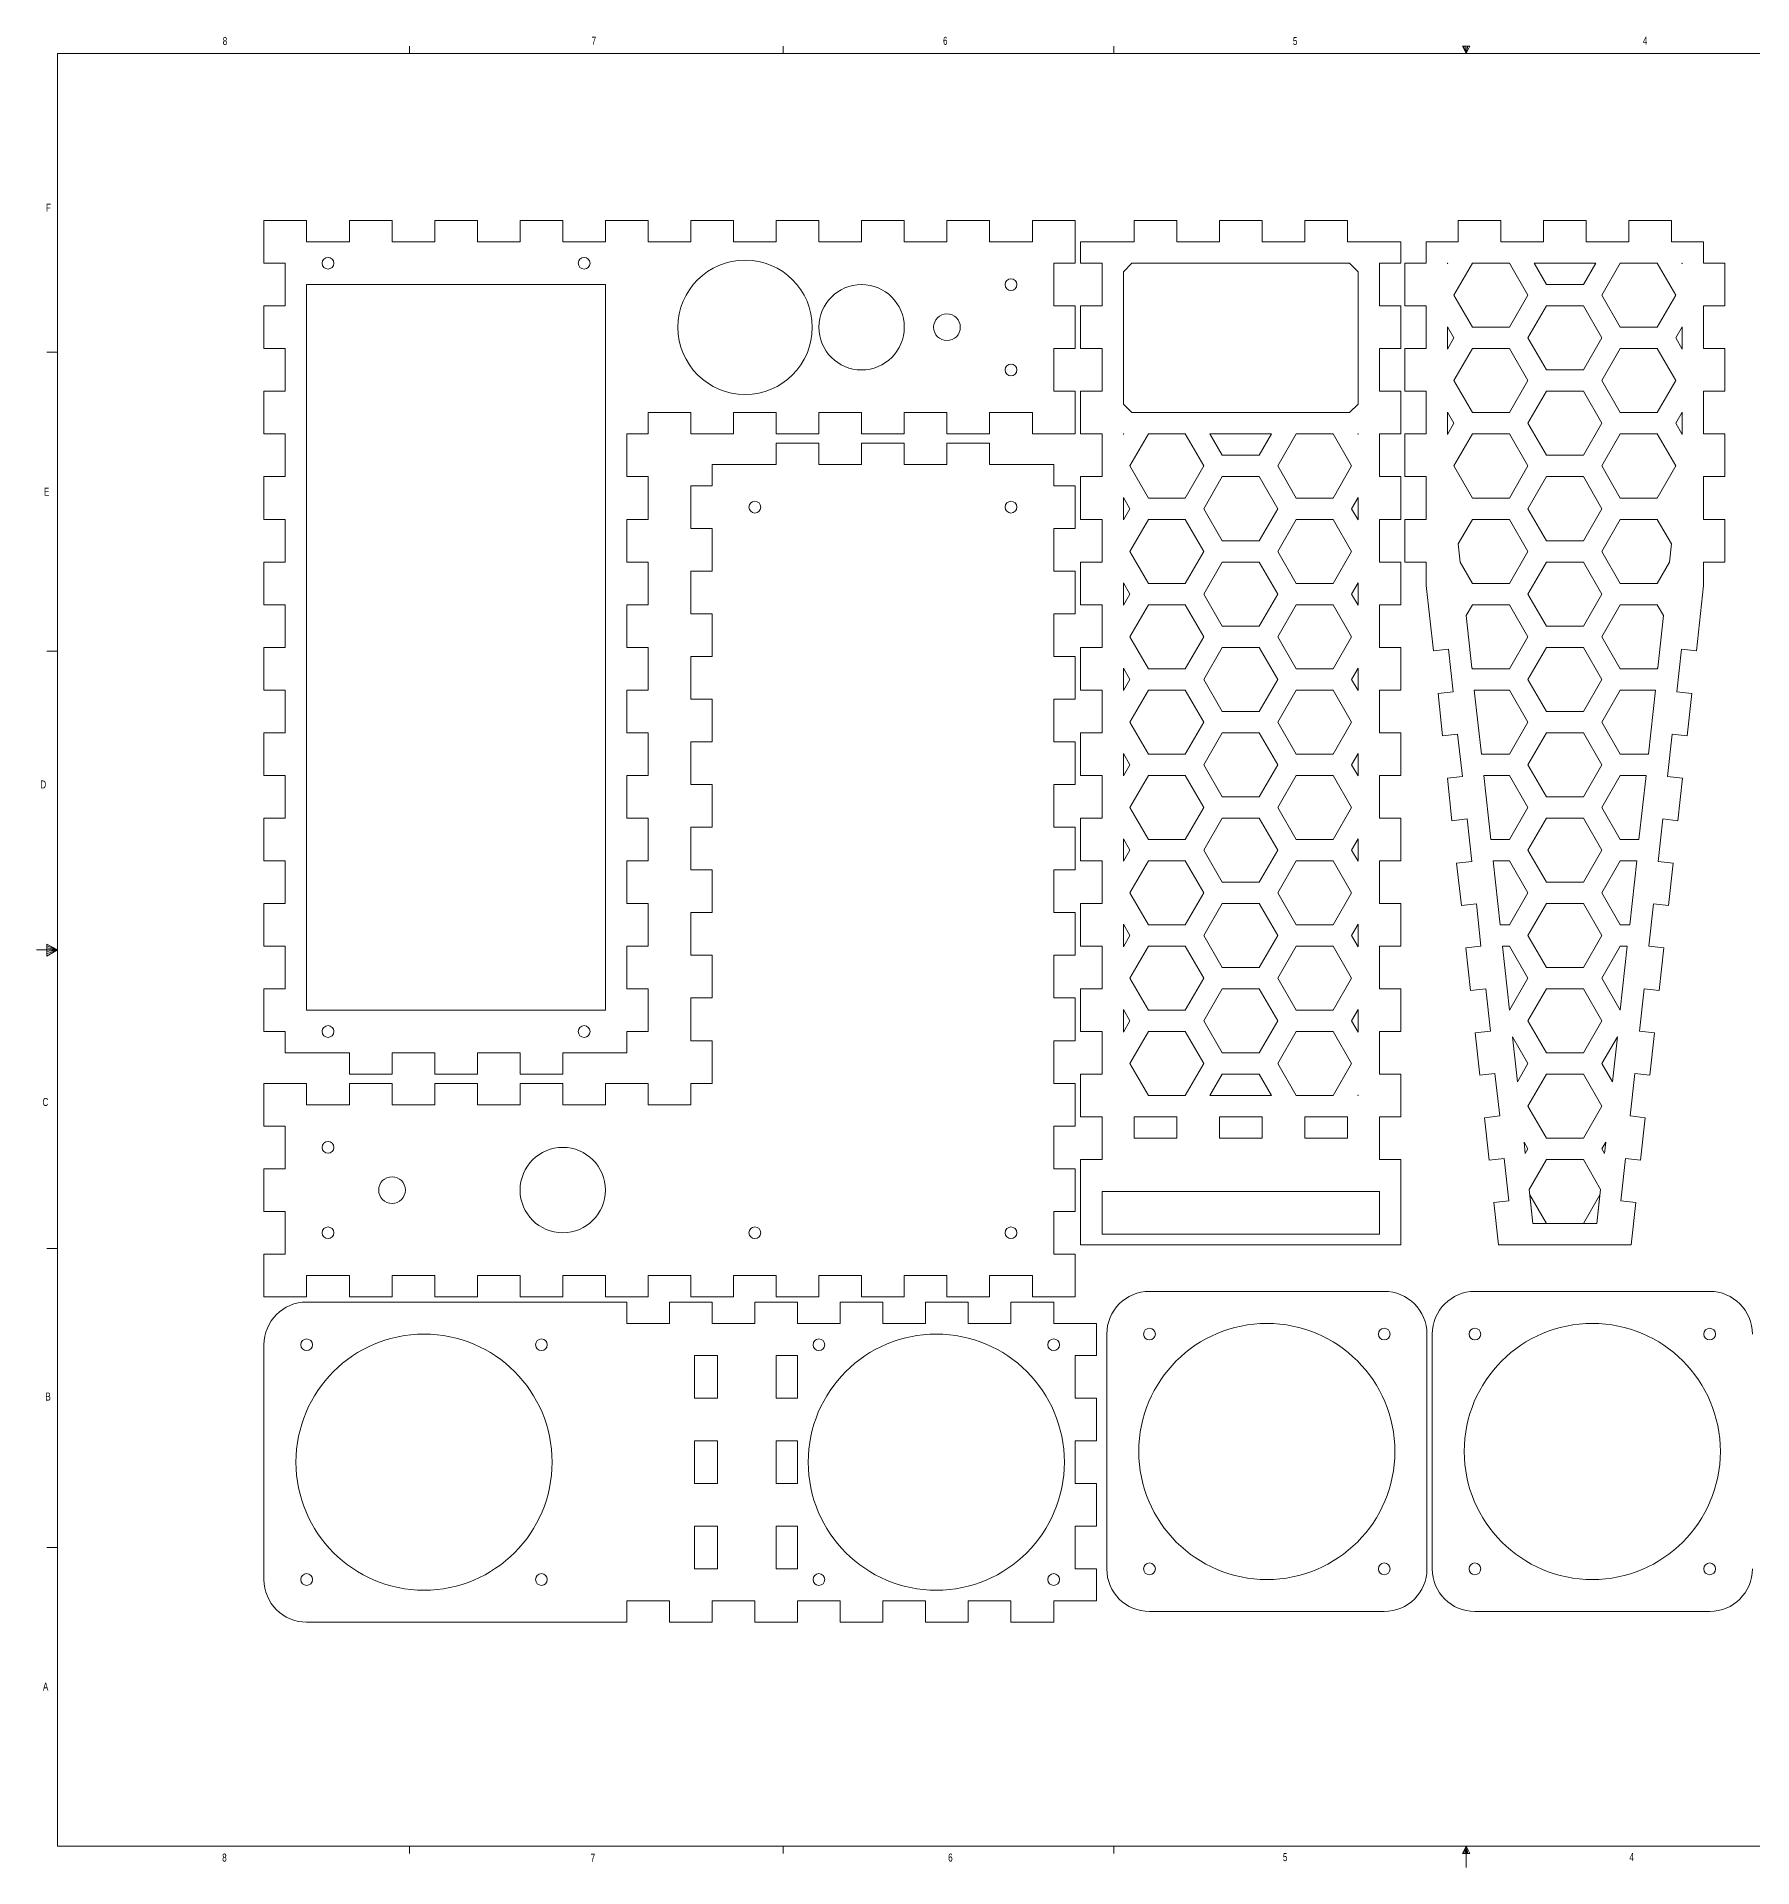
# Model space of a CAD drawing. Header units: inches. Extents: x 0.3 to 33.9, y 0.2 to 21.6.
# Drawn here: x 0.28 to 20.38, y 0.16 to 21.61 of the extents above; entities that cross this region are included whole.
import ezdxf

# ---------------------------------------------------------------- set-up
doc = ezdxf.new("R2010")
doc.units = ezdxf.units.IN
doc.header["$MEASUREMENT"] = 0
doc.styles.add('SLDTEXTSTYLE0', font='TXT', dxfattribs={"width": 0.75})

msp = doc.modelspace()

# ---------------------------------------------------------------- linework, layer by layer
at = {"color": 7, "linetype": 'Continuous', "lineweight": 0}
for p, q in [((4.648, 21.411), (4.648, 21.495)), ((9.023, 21.411), (9.023, 21.495)), ((12.898, 21.411), (12.898, 21.495)), ((16.981, 21.496), (17.067, 21.496)), ((17.023, 21.411), (16.981, 21.496)), ((17.023, 21.411), (16.989, 21.496)), ((17.023, 21.411), (17.009, 21.496)), ((17.023, 21.411), (17.036, 21.496)), ((17.023, 21.411), (17.046, 21.496)), ((17.023, 21.411), (17.067, 21.496)), ((0.523, 21.411), (33.523, 21.411)), ((0.523, 21.411), (0.523, 0.411)), ((0.523, 17.911), (0.398, 17.911)), ((0.523, 14.411), (0.398, 14.411)), ((0.399, 10.976), (0.399, 10.837)), ((0.523, 10.911), (0.399, 10.976)), ((0.399, 10.958), (0.523, 10.911)), ((0.523, 10.911), (0.28, 10.911)), ((0.399, 10.934), (0.523, 10.911)), ((0.399, 10.837), (0.523, 10.911)), ((0.399, 10.865), (0.523, 10.911)), ((0.399, 10.891), (0.523, 10.911)), ((0.523, 7.411), (0.398, 7.411)), ((0.523, 3.911), (0.398, 3.911)), ((33.523, 0.411), (0.523, 0.411)), ((4.648, 0.411), (4.648, 0.326)), ((9.023, 0.411), (9.023, 0.326)), ((12.898, 0.411), (12.898, 0.326)), ((17.023, 0.411), (16.981, 0.325)), ((16.981, 0.325), (17.067, 0.325)), ((17.023, 0.411), (16.989, 0.325)), ((17.023, 0.411), (17.009, 0.325)), ((17.023, 0.411), (17.023, 0.163)), ((17.023, 0.411), (17.067, 0.325)), ((17.023, 0.411), (17.046, 0.325)), ((17.023, 0.411), (17.036, 0.325))]:
    msp.add_line(p, q, dxfattribs=at)
at = {"color": 7, "linetype": 'Continuous', "lineweight": 15}
for p, q in [((2.943, 18.954), (2.943, 19.454)), ((2.943, 19.454), (3.443, 19.454)), ((3.443, 19.204), (3.443, 19.454)), ((3.943, 19.454), (3.943, 19.204)), ((3.943, 19.454), (4.443, 19.454)), ((4.443, 19.204), (4.443, 19.454)), ((4.943, 19.454), (4.943, 19.204)), ((4.943, 19.454), (5.443, 19.454)), ((5.443, 19.204), (5.443, 19.454)), ((5.943, 19.454), (5.943, 19.204)), ((5.943, 19.454), (6.443, 19.454)), ((6.443, 19.204), (6.443, 19.454)), ((6.943, 19.454), (6.943, 19.204)), ((6.943, 19.454), (7.443, 19.454)), ((7.443, 19.204), (7.443, 19.454)), ((7.943, 19.454), (7.943, 19.204)), ((7.943, 19.454), (8.443, 19.454)), ((8.443, 19.204), (8.443, 19.454)), ((8.943, 19.454), (8.943, 19.204)), ((8.943, 19.454), (9.443, 19.454)), ((9.443, 19.204), (9.443, 19.454)), ((9.943, 19.454), (9.943, 19.204)), ((9.943, 19.454), (10.443, 19.454)), ((10.443, 19.204), (10.443, 19.454)), ((10.943, 19.454), (10.943, 19.204)), ((10.943, 19.454), (11.443, 19.454)), ((11.443, 19.204), (11.443, 19.454)), ((11.943, 19.454), (11.943, 19.204)), ((11.943, 19.454), (12.443, 19.454)), ((12.443, 19.454), (12.443, 18.954)), ((13.134, 19.204), (13.134, 19.454)), ((13.634, 19.454), (13.134, 19.454)), ((13.634, 19.454), (13.634, 19.204)), ((14.134, 19.204), (14.134, 19.454)), ((14.634, 19.454), (14.134, 19.454)), ((14.634, 19.454), (14.634, 19.204)), ((15.134, 19.204), (15.134, 19.454)), ((15.634, 19.454), (15.134, 19.454)), ((15.634, 19.454), (15.634, 19.204)), ((16.931, 19.204), (16.931, 19.454)), ((17.431, 19.454), (16.931, 19.454)), ((17.431, 19.454), (17.431, 19.204)), ((17.931, 19.204), (17.931, 19.454)), ((18.431, 19.454), (17.931, 19.454)), ((18.431, 19.454), (18.431, 19.204)), ((18.931, 19.204), (18.931, 19.454)), ((19.431, 19.454), (18.931, 19.454)), ((19.431, 19.454), (19.431, 19.204)), ((3.943, 19.204), (3.443, 19.204)), ((4.943, 19.204), (4.443, 19.204)), ((5.943, 19.204), (5.443, 19.204)), ((6.943, 19.204), (6.443, 19.204)), ((7.943, 19.204), (7.443, 19.204)), ((8.943, 19.204), (8.443, 19.204)), ((9.943, 19.204), (9.443, 19.204)), ((10.943, 19.204), (10.443, 19.204)), ((11.943, 19.204), (11.443, 19.204)), ((12.509, 19.204), (12.509, 18.954)), ((12.509, 19.204), (13.134, 19.204)), ((13.634, 19.204), (14.134, 19.204)), ((14.634, 19.204), (15.134, 19.204)), ((15.634, 19.204), (16.259, 19.204)), ((16.259, 18.954), (16.259, 19.204)), ((16.556, 18.954), (16.556, 19.204)), ((16.556, 19.204), (16.931, 19.204)), ((17.431, 19.204), (17.931, 19.204)), ((18.431, 19.204), (18.931, 19.204)), ((19.431, 19.204), (19.806, 19.204)), ((19.806, 19.204), (19.806, 18.954)), ((3.193, 18.954), (2.943, 18.954)), ((3.193, 18.454), (3.193, 18.954)), ((12.193, 18.954), (12.443, 18.954)), ((12.193, 18.454), (12.193, 18.954)), ((12.759, 18.954), (12.509, 18.954)), ((12.759, 18.454), (12.759, 18.954)), ((13.009, 18.854), (13.109, 18.954)), ((15.659, 18.954), (13.109, 18.954)), ((15.659, 18.954), (15.759, 18.854)), ((16.259, 18.954), (16.009, 18.954)), ((16.009, 18.954), (16.009, 18.454)), ((16.306, 18.954), (16.306, 18.454)), ((16.306, 18.954), (16.556, 18.954)), ((16.806, 18.954), (16.806, 18.948)), ((16.806, 18.948), (16.81, 18.954)), ((16.81, 18.954), (16.806, 18.954)), ((17.098, 18.954), (16.882, 18.579)), ((17.531, 18.954), (17.098, 18.954)), ((17.748, 18.579), (17.531, 18.954)), ((17.82, 18.954), (17.964, 18.704)), ((18.542, 18.954), (17.82, 18.954)), ((18.397, 18.704), (18.542, 18.954)), ((18.83, 18.954), (18.614, 18.579)), ((19.263, 18.954), (18.83, 18.954)), ((19.48, 18.579), (19.263, 18.954)), ((19.556, 18.954), (19.552, 18.954)), ((19.552, 18.954), (19.556, 18.948)), ((19.556, 18.948), (19.556, 18.954)), ((19.806, 18.954), (20.056, 18.954)), ((20.056, 18.454), (20.056, 18.954)), ((3.443, 10.204), (3.443, 18.704)), ((3.443, 18.704), (6.943, 18.704)), ((6.943, 18.704), (6.943, 10.204)), ((13.009, 18.854), (13.009, 17.304)), ((15.759, 17.304), (15.759, 18.854)), ((17.964, 18.704), (18.397, 18.704)), ((2.943, 18.454), (3.193, 18.454)), ((2.943, 17.954), (2.943, 18.454)), ((12.443, 18.454), (12.193, 18.454)), ((12.443, 18.454), (12.443, 17.954)), ((12.509, 18.454), (12.509, 17.954)), ((12.509, 18.454), (12.759, 18.454)), ((16.009, 18.454), (16.259, 18.454)), ((16.259, 17.954), (16.259, 18.454)), ((16.556, 18.454), (16.306, 18.454)), ((16.556, 17.954), (16.556, 18.454)), ((16.882, 18.579), (17.098, 18.204)), ((17.531, 18.204), (17.748, 18.579)), ((17.964, 18.454), (17.748, 18.079)), ((18.397, 18.454), (17.964, 18.454)), ((18.614, 18.079), (18.397, 18.454)), ((18.614, 18.579), (18.83, 18.204)), ((19.263, 18.204), (19.48, 18.579)), ((20.056, 18.454), (19.806, 18.454)), ((19.806, 18.454), (19.806, 17.954)), ((16.882, 18.079), (16.806, 18.211)), ((16.806, 18.211), (16.806, 17.948)), ((16.806, 17.948), (16.882, 18.079)), ((17.098, 18.204), (17.531, 18.204)), ((17.748, 18.079), (17.964, 17.704)), ((18.397, 17.704), (18.614, 18.079)), ((18.83, 18.204), (19.263, 18.204)), ((19.556, 18.211), (19.48, 18.079)), ((19.48, 18.079), (19.556, 17.948)), ((19.556, 17.948), (19.556, 18.211)), ((2.943, 17.954), (3.193, 17.954)), ((3.193, 17.954), (3.193, 17.454)), ((12.193, 17.954), (12.443, 17.954)), ((12.193, 17.454), (12.193, 17.954)), ((12.759, 17.954), (12.509, 17.954)), ((12.759, 17.454), (12.759, 17.954)), ((16.259, 17.954), (16.009, 17.954)), ((16.009, 17.954), (16.009, 17.454)), ((16.306, 17.954), (16.306, 17.454)), ((16.306, 17.954), (16.556, 17.954)), ((17.098, 17.954), (16.882, 17.579)), ((17.531, 17.954), (17.098, 17.954)), ((17.748, 17.579), (17.531, 17.954)), ((18.83, 17.954), (18.614, 17.579)), ((19.263, 17.954), (18.83, 17.954)), ((19.48, 17.579), (19.263, 17.954)), ((19.806, 17.954), (20.056, 17.954)), ((20.056, 17.454), (20.056, 17.954)), ((17.964, 17.704), (18.397, 17.704)), ((3.193, 17.454), (2.943, 17.454)), ((2.943, 16.954), (2.943, 17.454)), ((12.443, 17.454), (12.193, 17.454)), ((12.443, 17.454), (12.443, 16.954)), ((12.509, 17.454), (12.509, 16.954)), ((12.509, 17.454), (12.759, 17.454)), ((16.009, 17.454), (16.259, 17.454)), ((16.259, 16.954), (16.259, 17.454)), ((16.556, 17.454), (16.306, 17.454)), ((16.556, 16.954), (16.556, 17.454)), ((16.882, 17.579), (17.098, 17.204)), ((17.531, 17.204), (17.748, 17.579)), ((17.964, 17.454), (17.748, 17.079)), ((18.397, 17.454), (17.964, 17.454)), ((18.614, 17.079), (18.397, 17.454)), ((18.614, 17.579), (18.83, 17.204)), ((19.263, 17.204), (19.48, 17.579)), ((20.056, 17.454), (19.806, 17.454)), ((19.806, 17.454), (19.806, 16.954)), ((7.443, 17.204), (7.943, 17.204)), ((7.443, 17.204), (7.443, 16.954)), ((7.943, 17.204), (7.943, 16.954)), ((8.443, 17.204), (8.943, 17.204)), ((8.443, 16.954), (8.443, 17.204)), ((8.943, 17.204), (8.943, 16.954)), ((9.443, 17.204), (9.943, 17.204)), ((9.443, 16.954), (9.443, 17.204)), ((9.943, 17.204), (9.943, 16.954)), ((10.443, 17.204), (10.943, 17.204)), ((10.443, 16.954), (10.443, 17.204)), ((10.943, 17.204), (10.943, 16.954)), ((11.443, 16.954), (11.443, 17.204)), ((11.443, 17.204), (11.943, 17.204)), ((11.943, 17.204), (11.943, 16.954)), ((13.109, 17.204), (13.009, 17.304)), ((15.659, 17.204), (13.109, 17.204)), ((15.759, 17.304), (15.659, 17.204)), ((16.882, 17.079), (16.806, 17.211)), ((16.806, 17.211), (16.806, 16.948)), ((17.098, 17.204), (17.531, 17.204)), ((18.83, 17.204), (19.263, 17.204)), ((19.556, 17.211), (19.48, 17.079)), ((19.556, 16.948), (19.556, 17.211)), ((2.943, 16.954), (3.193, 16.954)), ((3.193, 16.954), (3.193, 16.454)), ((7.193, 16.454), (7.193, 16.954)), ((7.193, 16.954), (7.443, 16.954)), ((8.443, 16.954), (7.943, 16.954)), ((9.443, 16.954), (8.943, 16.954)), ((10.443, 16.954), (9.943, 16.954)), ((11.443, 16.954), (10.943, 16.954)), ((12.443, 16.954), (11.943, 16.954)), ((12.759, 16.954), (12.509, 16.954)), ((12.759, 16.454), (12.759, 16.954)), ((13.009, 16.954), (13.009, 16.948)), ((13.013, 16.954), (13.009, 16.948)), ((13.013, 16.954), (13.009, 16.954)), ((13.085, 16.579), (13.302, 16.954)), ((13.302, 16.954), (13.735, 16.954)), ((13.735, 16.954), (13.951, 16.579)), ((14.168, 16.704), (14.023, 16.954)), ((14.745, 16.954), (14.023, 16.954)), ((14.745, 16.954), (14.601, 16.704)), ((14.817, 16.579), (15.034, 16.954)), ((15.034, 16.954), (15.467, 16.954)), ((15.467, 16.954), (15.683, 16.579)), ((15.759, 16.954), (15.755, 16.954)), ((15.759, 16.948), (15.755, 16.954)), ((15.759, 16.948), (15.759, 16.954)), ((16.259, 16.954), (16.009, 16.954)), ((16.009, 16.954), (16.009, 16.454)), ((16.306, 16.954), (16.306, 16.454)), ((16.306, 16.954), (16.556, 16.954)), ((16.806, 16.948), (16.882, 17.079)), ((17.098, 16.954), (16.882, 16.579)), ((17.531, 16.954), (17.098, 16.954)), ((17.748, 16.579), (17.531, 16.954)), ((17.748, 17.079), (17.964, 16.704)), ((18.397, 16.704), (18.614, 17.079)), ((18.83, 16.954), (18.614, 16.579)), ((19.263, 16.954), (18.83, 16.954)), ((19.48, 16.579), (19.263, 16.954)), ((19.48, 17.079), (19.556, 16.948)), ((19.806, 16.954), (20.056, 16.954)), ((20.056, 16.454), (20.056, 16.954)), ((8.943, 16.847), (9.443, 16.847)), ((8.943, 16.847), (8.943, 16.597)), ((9.443, 16.597), (9.443, 16.847)), ((9.943, 16.847), (10.443, 16.847)), ((9.943, 16.847), (9.943, 16.597)), ((10.443, 16.597), (10.443, 16.847)), ((10.943, 16.847), (11.443, 16.847)), ((10.943, 16.847), (10.943, 16.597)), ((11.443, 16.597), (11.443, 16.847)), ((8.193, 16.597), (8.193, 16.347)), ((8.943, 16.597), (8.193, 16.597)), ((9.943, 16.597), (9.443, 16.597)), ((10.943, 16.597), (10.443, 16.597)), ((12.193, 16.597), (11.443, 16.597)), ((12.193, 16.347), (12.193, 16.597)), ((13.302, 16.204), (13.085, 16.579)), ((13.951, 16.579), (13.735, 16.204)), ((14.601, 16.704), (14.168, 16.704)), ((15.034, 16.204), (14.817, 16.579)), ((15.683, 16.579), (15.467, 16.204)), ((16.882, 16.579), (17.098, 16.204)), ((17.531, 16.204), (17.748, 16.579)), ((17.964, 16.704), (18.397, 16.704)), ((18.614, 16.579), (18.83, 16.204)), ((19.263, 16.204), (19.48, 16.579)), ((3.193, 16.454), (2.943, 16.454)), ((2.943, 15.954), (2.943, 16.454)), ((7.443, 16.454), (7.193, 16.454)), ((7.443, 16.454), (7.443, 15.954)), ((7.943, 15.847), (7.943, 16.347)), ((8.193, 16.347), (7.943, 16.347)), ((12.443, 16.347), (12.193, 16.347)), ((12.443, 16.347), (12.443, 15.847)), ((12.509, 16.454), (12.509, 15.954)), ((12.509, 16.454), (12.759, 16.454)), ((13.951, 16.079), (14.168, 16.454)), ((14.168, 16.454), (14.601, 16.454)), ((14.601, 16.454), (14.817, 16.079)), ((16.009, 16.454), (16.259, 16.454)), ((16.259, 15.954), (16.259, 16.454)), ((16.556, 16.454), (16.306, 16.454)), ((16.556, 15.954), (16.556, 16.454)), ((17.964, 16.454), (17.748, 16.079)), ((18.397, 16.454), (17.964, 16.454)), ((18.614, 16.079), (18.397, 16.454)), ((19.806, 16.454), (19.806, 15.954)), ((20.056, 16.454), (19.806, 16.454)), ((13.009, 16.211), (13.085, 16.079)), ((13.009, 16.211), (13.009, 15.948)), ((13.735, 16.204), (13.302, 16.204)), ((15.467, 16.204), (15.034, 16.204)), ((15.683, 16.079), (15.759, 16.211)), ((15.759, 15.948), (15.759, 16.211)), ((17.098, 16.204), (17.531, 16.204)), ((18.83, 16.204), (19.263, 16.204)), ((2.943, 15.954), (3.193, 15.954)), ((3.193, 15.954), (3.193, 15.454)), ((7.193, 15.954), (7.443, 15.954)), ((7.193, 15.454), (7.193, 15.954)), ((12.759, 15.954), (12.509, 15.954)), ((12.759, 15.454), (12.759, 15.954)), ((13.085, 16.079), (13.009, 15.948)), ((13.085, 15.579), (13.302, 15.954)), ((13.302, 15.954), (13.735, 15.954)), ((13.735, 15.954), (13.951, 15.579)), ((14.168, 15.704), (13.951, 16.079)), ((14.817, 16.079), (14.601, 15.704)), ((14.817, 15.579), (15.034, 15.954)), ((15.034, 15.954), (15.467, 15.954)), ((15.467, 15.954), (15.683, 15.579)), ((15.759, 15.948), (15.683, 16.079)), ((16.259, 15.954), (16.009, 15.954)), ((16.009, 15.954), (16.009, 15.454)), ((16.306, 15.954), (16.306, 15.454)), ((16.306, 15.954), (16.556, 15.954)), ((17.098, 15.954), (16.932, 15.666)), ((17.531, 15.954), (17.098, 15.954)), ((17.748, 15.579), (17.531, 15.954)), ((17.748, 16.079), (17.964, 15.704)), ((18.397, 15.704), (18.614, 16.079)), ((18.83, 15.954), (18.614, 15.579)), ((19.263, 15.954), (18.83, 15.954)), ((19.43, 15.666), (19.263, 15.954)), ((19.806, 15.954), (20.056, 15.954)), ((20.056, 15.454), (20.056, 15.954)), ((7.943, 15.847), (8.193, 15.847)), ((8.193, 15.847), (8.193, 15.347)), ((12.193, 15.347), (12.193, 15.847)), ((12.193, 15.847), (12.443, 15.847)), ((14.601, 15.704), (14.168, 15.704)), ((16.932, 15.666), (16.956, 15.451)), ((17.964, 15.704), (18.397, 15.704)), ((19.406, 15.451), (19.43, 15.666)), ((3.193, 15.454), (2.943, 15.454)), ((2.943, 14.954), (2.943, 15.454)), ((7.443, 15.454), (7.193, 15.454)), ((7.443, 15.454), (7.443, 14.954)), ((12.509, 15.454), (12.509, 14.954)), ((12.509, 15.454), (12.759, 15.454)), ((13.302, 15.204), (13.085, 15.579)), ((13.951, 15.579), (13.735, 15.204)), ((13.951, 15.079), (14.168, 15.454)), ((14.168, 15.454), (14.601, 15.454)), ((14.601, 15.454), (14.817, 15.079)), ((15.034, 15.204), (14.817, 15.579)), ((15.683, 15.579), (15.467, 15.204)), ((16.009, 15.454), (16.259, 15.454)), ((16.259, 14.954), (16.259, 15.454)), ((16.556, 15.454), (16.306, 15.454)), ((16.556, 15.178), (16.556, 15.454)), ((16.956, 15.451), (17.098, 15.204)), ((17.531, 15.204), (17.748, 15.579)), ((17.964, 15.454), (17.748, 15.079)), ((18.397, 15.454), (17.964, 15.454)), ((18.614, 15.079), (18.397, 15.454)), ((18.614, 15.579), (18.83, 15.204)), ((19.263, 15.204), (19.406, 15.451)), ((20.056, 15.454), (19.806, 15.454)), ((19.806, 15.454), (19.806, 15.178)), ((8.193, 15.347), (7.943, 15.347)), ((7.943, 14.847), (7.943, 15.347)), ((12.443, 15.347), (12.193, 15.347)), ((12.443, 15.347), (12.443, 14.847)), ((13.009, 15.211), (13.085, 15.079)), ((13.009, 15.211), (13.009, 14.948)), ((13.085, 15.079), (13.009, 14.948)), ((13.735, 15.204), (13.302, 15.204)), ((14.168, 14.704), (13.951, 15.079)), ((14.817, 15.079), (14.601, 14.704)), ((15.467, 15.204), (15.034, 15.204)), ((15.683, 15.079), (15.759, 15.211)), ((15.759, 14.948), (15.683, 15.079)), ((15.759, 14.948), (15.759, 15.211)), ((16.64, 14.412), (16.556, 15.178)), ((17.098, 15.204), (17.531, 15.204)), ((17.748, 15.079), (17.964, 14.704)), ((18.397, 14.704), (18.614, 15.079)), ((18.83, 15.204), (19.263, 15.204)), ((19.806, 15.178), (19.722, 14.412)), ((2.943, 14.954), (3.193, 14.954)), ((3.193, 14.954), (3.193, 14.454)), ((7.193, 14.954), (7.443, 14.954)), ((7.193, 14.454), (7.193, 14.954)), ((7.943, 14.847), (8.193, 14.847)), ((8.193, 14.847), (8.193, 14.347)), ((12.193, 14.847), (12.443, 14.847)), ((12.193, 14.347), (12.193, 14.847)), ((12.759, 14.954), (12.509, 14.954)), ((12.759, 14.454), (12.759, 14.954)), ((13.085, 14.579), (13.302, 14.954)), ((13.302, 14.954), (13.735, 14.954)), ((13.735, 14.954), (13.951, 14.579)), ((14.817, 14.579), (15.034, 14.954)), ((15.034, 14.954), (15.467, 14.954)), ((15.467, 14.954), (15.683, 14.579)), ((16.259, 14.954), (16.009, 14.954)), ((16.009, 14.954), (16.009, 14.454)), ((17.098, 14.954), (17.024, 14.826)), ((17.024, 14.826), (17.091, 14.216)), ((17.531, 14.954), (17.098, 14.954)), ((17.748, 14.579), (17.531, 14.954)), ((18.83, 14.954), (18.614, 14.579)), ((19.263, 14.954), (18.83, 14.954)), ((19.337, 14.826), (19.263, 14.954)), ((19.27, 14.216), (19.337, 14.826)), ((14.601, 14.704), (14.168, 14.704)), ((17.964, 14.704), (18.397, 14.704)), ((3.193, 14.454), (2.943, 14.454)), ((2.943, 13.954), (2.943, 14.454)), ((7.443, 14.454), (7.193, 14.454)), ((7.443, 14.454), (7.443, 13.954)), ((12.509, 14.454), (12.509, 13.954)), ((12.509, 14.454), (12.759, 14.454)), ((13.302, 14.204), (13.085, 14.579)), ((13.951, 14.579), (13.735, 14.204)), ((13.951, 14.079), (14.168, 14.454)), ((14.168, 14.454), (14.601, 14.454)), ((14.601, 14.454), (14.817, 14.079)), ((15.034, 14.204), (14.817, 14.579)), ((15.683, 14.579), (15.467, 14.204)), ((16.009, 14.454), (16.259, 14.454)), ((16.259, 13.954), (16.259, 14.454)), ((16.816, 14.432), (16.64, 14.412)), ((16.871, 13.935), (16.816, 14.432)), ((17.531, 14.204), (17.748, 14.579)), ((17.964, 14.454), (17.748, 14.079)), ((18.397, 14.454), (17.964, 14.454)), ((18.614, 14.079), (18.397, 14.454)), ((18.614, 14.579), (18.83, 14.204)), ((19.546, 14.432), (19.491, 13.935)), ((19.722, 14.412), (19.546, 14.432)), ((7.943, 13.847), (7.943, 14.347)), ((8.193, 14.347), (7.943, 14.347)), ((12.443, 14.347), (12.193, 14.347)), ((12.443, 14.347), (12.443, 13.847)), ((13.009, 14.211), (13.085, 14.079)), ((13.009, 14.211), (13.009, 13.948)), ((13.735, 14.204), (13.302, 14.204)), ((15.467, 14.204), (15.034, 14.204)), ((15.683, 14.079), (15.759, 14.211)), ((15.759, 13.948), (15.759, 14.211)), ((17.091, 14.216), (17.098, 14.204)), ((17.098, 14.204), (17.531, 14.204)), ((18.83, 14.204), (19.263, 14.204)), ((19.263, 14.204), (19.27, 14.216)), ((2.943, 13.954), (3.193, 13.954)), ((3.193, 13.954), (3.193, 13.454)), ((7.193, 13.954), (7.443, 13.954)), ((7.193, 13.454), (7.193, 13.954)), ((12.759, 13.954), (12.509, 13.954)), ((12.759, 13.454), (12.759, 13.954)), ((13.085, 14.079), (13.009, 13.948)), ((13.085, 13.579), (13.302, 13.954)), ((13.302, 13.954), (13.735, 13.954)), ((13.735, 13.954), (13.951, 13.579)), ((14.168, 13.704), (13.951, 14.079)), ((14.817, 14.079), (14.601, 13.704)), ((14.817, 13.579), (15.034, 13.954)), ((15.034, 13.954), (15.467, 13.954)), ((15.467, 13.954), (15.683, 13.579)), ((15.759, 13.948), (15.683, 14.079)), ((16.259, 13.954), (16.009, 13.954)), ((16.009, 13.954), (16.009, 13.454)), ((17.531, 13.954), (17.12, 13.954)), ((17.12, 13.954), (17.203, 13.204)), ((17.748, 13.579), (17.531, 13.954)), ((17.748, 14.079), (17.964, 13.704)), ((18.397, 13.704), (18.614, 14.079)), ((18.83, 13.954), (18.614, 13.579)), ((19.242, 13.954), (18.83, 13.954)), ((19.159, 13.204), (19.242, 13.954)), ((7.943, 13.847), (8.193, 13.847)), ((8.193, 13.847), (8.193, 13.347)), ((12.193, 13.847), (12.443, 13.847)), ((12.193, 13.347), (12.193, 13.847)), ((16.695, 13.915), (16.871, 13.935)), ((16.749, 13.418), (16.695, 13.915)), ((19.491, 13.935), (19.667, 13.915)), ((19.667, 13.915), (19.613, 13.418)), ((13.302, 13.204), (13.085, 13.579)), ((13.951, 13.579), (13.735, 13.204)), ((14.601, 13.704), (14.168, 13.704)), ((15.034, 13.204), (14.817, 13.579)), ((15.683, 13.579), (15.467, 13.204)), ((17.531, 13.204), (17.748, 13.579)), ((17.964, 13.704), (18.397, 13.704)), ((18.614, 13.579), (18.83, 13.204)), ((3.193, 13.454), (2.943, 13.454)), ((2.943, 12.954), (2.943, 13.454)), ((7.443, 13.454), (7.193, 13.454)), ((7.443, 13.454), (7.443, 12.954)), ((8.193, 13.347), (7.943, 13.347)), ((7.943, 12.847), (7.943, 13.347)), ((12.443, 13.347), (12.193, 13.347)), ((12.443, 13.347), (12.443, 12.847)), ((12.509, 13.454), (12.509, 12.954)), ((12.509, 13.454), (12.759, 13.454)), ((13.951, 13.079), (14.168, 13.454)), ((14.168, 13.454), (14.601, 13.454)), ((14.601, 13.454), (14.817, 13.079)), ((16.009, 13.454), (16.259, 13.454)), ((16.259, 12.954), (16.259, 13.454)), ((16.925, 13.438), (16.749, 13.418)), ((16.98, 12.941), (16.925, 13.438)), ((17.964, 13.454), (17.748, 13.079)), ((18.397, 13.454), (17.964, 13.454)), ((18.614, 13.079), (18.397, 13.454)), ((19.436, 13.438), (19.382, 12.941)), ((19.613, 13.418), (19.436, 13.438)), ((13.009, 13.211), (13.085, 13.079)), ((13.009, 13.211), (13.009, 12.948)), ((13.735, 13.204), (13.302, 13.204)), ((15.467, 13.204), (15.034, 13.204)), ((15.683, 13.079), (15.759, 13.211)), ((15.759, 12.948), (15.759, 13.211)), ((17.203, 13.204), (17.531, 13.204)), ((18.83, 13.204), (19.159, 13.204)), ((2.943, 12.954), (3.193, 12.954)), ((3.193, 12.954), (3.193, 12.454)), ((7.193, 12.954), (7.443, 12.954)), ((7.193, 12.454), (7.193, 12.954)), ((12.759, 12.954), (12.509, 12.954)), ((12.759, 12.454), (12.759, 12.954)), ((13.085, 13.079), (13.009, 12.948)), ((13.085, 12.579), (13.302, 12.954)), ((13.302, 12.954), (13.735, 12.954)), ((13.735, 12.954), (13.951, 12.579)), ((14.168, 12.704), (13.951, 13.079)), ((14.817, 13.079), (14.601, 12.704)), ((14.817, 12.579), (15.034, 12.954)), ((15.034, 12.954), (15.467, 12.954)), ((15.467, 12.954), (15.683, 12.579)), ((15.759, 12.948), (15.683, 13.079)), ((16.259, 12.954), (16.009, 12.954)), ((16.009, 12.954), (16.009, 12.454)), ((16.804, 12.921), (16.98, 12.941)), ((16.858, 12.424), (16.804, 12.921)), ((17.531, 12.954), (17.23, 12.954)), ((17.23, 12.954), (17.312, 12.204)), ((17.748, 12.579), (17.531, 12.954)), ((17.748, 13.079), (17.964, 12.704)), ((18.397, 12.704), (18.614, 13.079)), ((18.83, 12.954), (18.614, 12.579)), ((19.132, 12.954), (18.83, 12.954)), ((19.049, 12.204), (19.132, 12.954)), ((19.382, 12.941), (19.558, 12.921)), ((19.558, 12.921), (19.503, 12.424)), ((7.943, 12.847), (8.193, 12.847)), ((8.193, 12.847), (8.193, 12.347)), ((12.193, 12.847), (12.443, 12.847)), ((12.193, 12.347), (12.193, 12.847)), ((14.601, 12.704), (14.168, 12.704)), ((17.964, 12.704), (18.397, 12.704)), ((3.193, 12.454), (2.943, 12.454)), ((2.943, 11.954), (2.943, 12.454)), ((7.443, 12.454), (7.193, 12.454)), ((7.443, 12.454), (7.443, 11.954)), ((12.509, 12.454), (12.509, 11.954)), ((12.509, 12.454), (12.759, 12.454)), ((13.302, 12.204), (13.085, 12.579)), ((13.951, 12.579), (13.735, 12.204)), ((13.951, 12.079), (14.168, 12.454)), ((14.168, 12.454), (14.601, 12.454)), ((14.601, 12.454), (14.817, 12.079)), ((15.034, 12.204), (14.817, 12.579)), ((15.683, 12.579), (15.467, 12.204)), ((16.009, 12.454), (16.259, 12.454)), ((16.259, 11.954), (16.259, 12.454)), ((17.035, 12.444), (16.858, 12.424)), ((17.089, 11.947), (17.035, 12.444)), ((17.531, 12.204), (17.748, 12.579)), ((17.964, 12.454), (17.748, 12.079)), ((18.397, 12.454), (17.964, 12.454)), ((18.614, 12.079), (18.397, 12.454)), ((18.614, 12.579), (18.83, 12.204)), ((19.327, 12.444), (19.273, 11.947)), ((19.503, 12.424), (19.327, 12.444)), ((8.193, 12.347), (7.943, 12.347)), ((7.943, 11.847), (7.943, 12.347)), ((12.443, 12.347), (12.193, 12.347)), ((12.443, 12.347), (12.443, 11.847)), ((13.009, 12.211), (13.085, 12.079)), ((13.009, 12.211), (13.009, 11.948)), ((13.085, 12.079), (13.009, 11.948)), ((13.735, 12.204), (13.302, 12.204)), ((14.168, 11.704), (13.951, 12.079)), ((14.817, 12.079), (14.601, 11.704)), ((15.467, 12.204), (15.034, 12.204)), ((15.683, 12.079), (15.759, 12.211)), ((15.759, 11.948), (15.683, 12.079)), ((15.759, 11.948), (15.759, 12.211)), ((17.312, 12.204), (17.531, 12.204)), ((17.748, 12.079), (17.964, 11.704)), ((18.397, 11.704), (18.614, 12.079)), ((18.83, 12.204), (19.049, 12.204)), ((2.943, 11.954), (3.193, 11.954)), ((3.193, 11.954), (3.193, 11.454)), ((7.193, 11.954), (7.443, 11.954)), ((7.193, 11.454), (7.193, 11.954)), ((7.943, 11.847), (8.193, 11.847)), ((8.193, 11.847), (8.193, 11.347)), ((12.193, 11.847), (12.443, 11.847)), ((12.193, 11.347), (12.193, 11.847)), ((12.759, 11.954), (12.509, 11.954)), ((12.759, 11.454), (12.759, 11.954)), ((13.085, 11.579), (13.302, 11.954)), ((13.302, 11.954), (13.735, 11.954)), ((13.735, 11.954), (13.951, 11.579)), ((14.817, 11.579), (15.034, 11.954)), ((15.034, 11.954), (15.467, 11.954)), ((15.467, 11.954), (15.683, 11.579)), ((16.259, 11.954), (16.009, 11.954)), ((16.009, 11.954), (16.009, 11.454)), ((16.913, 11.927), (17.089, 11.947)), ((16.968, 11.43), (16.913, 11.927)), ((17.531, 11.954), (17.34, 11.954)), ((17.34, 11.954), (17.422, 11.204)), ((17.748, 11.579), (17.531, 11.954)), ((18.83, 11.954), (18.614, 11.579)), ((19.022, 11.954), (18.83, 11.954)), ((18.94, 11.204), (19.022, 11.954)), ((19.273, 11.947), (19.449, 11.927)), ((19.449, 11.927), (19.394, 11.43)), ((14.601, 11.704), (14.168, 11.704)), ((17.964, 11.704), (18.397, 11.704)), ((3.193, 11.454), (2.943, 11.454)), ((2.943, 10.954), (2.943, 11.454)), ((7.443, 11.454), (7.193, 11.454)), ((7.443, 11.454), (7.443, 10.954)), ((12.509, 11.454), (12.509, 10.954)), ((12.509, 11.454), (12.759, 11.454)), ((13.302, 11.204), (13.085, 11.579)), ((13.951, 11.579), (13.735, 11.204)), ((13.951, 11.079), (14.168, 11.454)), ((14.168, 11.454), (14.601, 11.454)), ((14.601, 11.454), (14.817, 11.079)), ((15.034, 11.204), (14.817, 11.579)), ((15.683, 11.579), (15.467, 11.204)), ((16.009, 11.454), (16.259, 11.454)), ((16.259, 10.954), (16.259, 11.454)), ((17.144, 11.45), (16.968, 11.43)), ((17.198, 10.953), (17.144, 11.45)), ((17.531, 11.204), (17.748, 11.579)), ((17.964, 11.454), (17.748, 11.079)), ((18.397, 11.454), (17.964, 11.454)), ((18.614, 11.079), (18.397, 11.454)), ((18.614, 11.579), (18.83, 11.204)), ((19.218, 11.45), (19.163, 10.953)), ((19.394, 11.43), (19.218, 11.45)), ((7.943, 10.847), (7.943, 11.347)), ((8.193, 11.347), (7.943, 11.347)), ((12.443, 11.347), (12.193, 11.347)), ((12.443, 11.347), (12.443, 10.847)), ((13.009, 11.211), (13.085, 11.079)), ((13.009, 11.211), (13.009, 10.948)), ((13.735, 11.204), (13.302, 11.204)), ((15.467, 11.204), (15.034, 11.204)), ((15.683, 11.079), (15.759, 11.211)), ((15.759, 10.948), (15.759, 11.211)), ((17.422, 11.204), (17.531, 11.204)), ((18.83, 11.204), (18.94, 11.204)), ((2.943, 10.954), (3.193, 10.954)), ((3.193, 10.954), (3.193, 10.454)), ((7.193, 10.954), (7.443, 10.954)), ((7.193, 10.454), (7.193, 10.954)), ((12.759, 10.954), (12.509, 10.954)), ((12.759, 10.454), (12.759, 10.954)), ((13.085, 11.079), (13.009, 10.948)), ((13.085, 10.579), (13.302, 10.954)), ((13.302, 10.954), (13.735, 10.954)), ((13.735, 10.954), (13.951, 10.579)), ((14.168, 10.704), (13.951, 11.079)), ((14.817, 11.079), (14.601, 10.704)), ((14.817, 10.579), (15.034, 10.954)), ((15.034, 10.954), (15.467, 10.954)), ((15.467, 10.954), (15.683, 10.579)), ((15.759, 10.948), (15.683, 11.079)), ((16.259, 10.954), (16.009, 10.954)), ((16.009, 10.954), (16.009, 10.454)), ((17.022, 10.933), (17.198, 10.953)), ((17.531, 10.954), (17.45, 10.954)), ((17.45, 10.954), (17.532, 10.205)), ((17.748, 10.579), (17.531, 10.954)), ((17.748, 11.079), (17.964, 10.704)), ((18.397, 10.704), (18.614, 11.079)), ((18.83, 10.954), (18.614, 10.579)), ((18.912, 10.954), (18.83, 10.954)), ((18.83, 10.205), (18.912, 10.954)), ((19.163, 10.953), (19.34, 10.933)), ((7.943, 10.847), (8.193, 10.847)), ((8.193, 10.847), (8.193, 10.347)), ((12.193, 10.347), (12.193, 10.847)), ((12.193, 10.847), (12.443, 10.847)), ((17.077, 10.436), (17.022, 10.933)), ((19.34, 10.933), (19.285, 10.436)), ((13.302, 10.204), (13.085, 10.579)), ((13.951, 10.579), (13.735, 10.204)), ((14.601, 10.704), (14.168, 10.704)), ((15.034, 10.204), (14.817, 10.579)), ((15.683, 10.579), (15.467, 10.204)), ((17.532, 10.205), (17.748, 10.579)), ((17.964, 10.704), (18.397, 10.704)), ((18.614, 10.579), (18.83, 10.205)), ((2.943, 9.954), (2.943, 10.454)), ((3.193, 10.454), (2.943, 10.454)), ((7.443, 10.454), (7.193, 10.454)), ((7.443, 10.454), (7.443, 9.954)), ((7.943, 9.847), (7.943, 10.347)), ((8.193, 10.347), (7.943, 10.347)), ((12.443, 10.347), (12.193, 10.347)), ((12.443, 10.347), (12.443, 9.847)), ((12.509, 10.454), (12.509, 9.954)), ((12.509, 10.454), (12.759, 10.454)), ((13.951, 10.079), (14.168, 10.454)), ((14.168, 10.454), (14.601, 10.454)), ((14.601, 10.454), (14.817, 10.079)), ((16.009, 10.454), (16.259, 10.454)), ((16.259, 9.954), (16.259, 10.454)), ((17.253, 10.456), (17.077, 10.436)), ((17.308, 9.959), (17.253, 10.456)), ((17.964, 10.454), (17.748, 10.079)), ((18.397, 10.454), (17.964, 10.454)), ((18.614, 10.079), (18.397, 10.454)), ((19.109, 10.456), (19.054, 9.959)), ((19.285, 10.436), (19.109, 10.456)), ((6.943, 10.204), (3.443, 10.204)), ((13.009, 10.211), (13.085, 10.079)), ((13.009, 10.211), (13.009, 9.948)), ((13.735, 10.204), (13.302, 10.204)), ((15.467, 10.204), (15.034, 10.204)), ((15.683, 10.079), (15.759, 10.211)), ((15.759, 9.948), (15.759, 10.211)), ((2.943, 9.954), (3.193, 9.954)), ((3.193, 9.954), (3.193, 9.704)), ((7.193, 9.704), (7.193, 9.954)), ((7.193, 9.954), (7.443, 9.954)), ((12.759, 9.954), (12.509, 9.954)), ((12.759, 9.454), (12.759, 9.954)), ((13.085, 10.079), (13.009, 9.948)), ((13.085, 9.579), (13.302, 9.954)), ((13.302, 9.954), (13.735, 9.954)), ((13.735, 9.954), (13.951, 9.579)), ((14.168, 9.704), (13.951, 10.079)), ((14.817, 10.079), (14.601, 9.704)), ((14.817, 9.579), (15.034, 9.954)), ((15.034, 9.954), (15.467, 9.954)), ((15.467, 9.954), (15.683, 9.579)), ((15.759, 9.948), (15.683, 10.079)), ((16.259, 9.954), (16.009, 9.954)), ((16.009, 9.954), (16.009, 9.454)), ((17.131, 9.939), (17.308, 9.959)), ((17.186, 9.442), (17.131, 9.939)), ((17.748, 9.579), (17.566, 9.894)), ((17.566, 9.894), (17.624, 9.365)), ((17.748, 10.079), (17.964, 9.704)), ((18.397, 9.704), (18.614, 10.079)), ((18.796, 9.894), (18.614, 9.579)), ((18.738, 9.365), (18.796, 9.894)), ((19.054, 9.959), (19.23, 9.939)), ((19.23, 9.939), (19.176, 9.442)), ((3.193, 9.704), (3.943, 9.704)), ((3.943, 9.704), (3.943, 9.454)), ((4.443, 9.454), (4.443, 9.704)), ((4.443, 9.704), (4.943, 9.704)), ((4.943, 9.704), (4.943, 9.454)), ((5.443, 9.704), (5.943, 9.704)), ((5.443, 9.454), (5.443, 9.704)), ((5.943, 9.704), (5.943, 9.454)), ((6.443, 9.704), (7.193, 9.704)), ((6.443, 9.454), (6.443, 9.704)), ((7.943, 9.847), (8.193, 9.847)), ((8.193, 9.847), (8.193, 9.347)), ((12.193, 9.847), (12.443, 9.847)), ((12.193, 9.347), (12.193, 9.847)), ((14.601, 9.704), (14.168, 9.704)), ((17.964, 9.704), (18.397, 9.704)), ((4.443, 9.454), (3.943, 9.454)), ((5.443, 9.454), (4.943, 9.454)), ((6.443, 9.454), (5.943, 9.454)), ((12.509, 9.454), (12.509, 8.954)), ((12.509, 9.454), (12.759, 9.454)), ((13.302, 9.204), (13.085, 9.579)), ((13.951, 9.579), (13.735, 9.204)), ((14.023, 9.204), (14.168, 9.454)), ((14.168, 9.454), (14.601, 9.454)), ((14.601, 9.454), (14.745, 9.204)), ((15.034, 9.204), (14.817, 9.579)), ((15.683, 9.579), (15.467, 9.204)), ((16.009, 9.454), (16.259, 9.454)), ((16.259, 8.954), (16.259, 9.454)), ((17.362, 9.462), (17.186, 9.442)), ((17.417, 8.965), (17.362, 9.462)), ((17.624, 9.365), (17.748, 9.579)), ((17.964, 9.454), (17.748, 9.079)), ((18.397, 9.454), (17.964, 9.454)), ((18.614, 9.079), (18.397, 9.454)), ((18.614, 9.579), (18.738, 9.365)), ((19, 9.462), (18.945, 8.965)), ((19.176, 9.442), (19, 9.462)), ((2.943, 8.847), (2.943, 9.347)), ((2.943, 9.347), (3.443, 9.347)), ((3.443, 9.097), (3.443, 9.347)), ((3.943, 9.347), (3.943, 9.097)), ((3.943, 9.347), (4.443, 9.347)), ((4.443, 9.097), (4.443, 9.347)), ((4.943, 9.347), (4.943, 9.097)), ((4.943, 9.347), (5.443, 9.347)), ((5.443, 9.097), (5.443, 9.347)), ((5.943, 9.347), (5.943, 9.097)), ((5.943, 9.347), (6.443, 9.347)), ((6.443, 9.097), (6.443, 9.347)), ((6.943, 9.347), (6.943, 9.097)), ((6.943, 9.347), (7.443, 9.347)), ((7.443, 9.097), (7.443, 9.347)), ((7.943, 9.097), (7.943, 9.347)), ((8.193, 9.347), (7.943, 9.347)), ((12.443, 9.347), (12.193, 9.347)), ((12.443, 9.347), (12.443, 8.847)), ((3.943, 9.097), (3.443, 9.097)), ((4.943, 9.097), (4.443, 9.097)), ((5.943, 9.097), (5.443, 9.097)), ((6.943, 9.097), (6.443, 9.097)), ((7.943, 9.097), (7.443, 9.097)), ((13.302, 9.204), (13.735, 9.204)), ((14.023, 9.204), (14.745, 9.204)), ((15.034, 9.204), (15.467, 9.204)), ((15.755, 9.204), (15.759, 9.211)), ((15.755, 9.204), (15.759, 9.204)), ((15.759, 9.204), (15.759, 9.211)), ((17.748, 9.079), (17.964, 8.704)), ((18.397, 8.704), (18.614, 9.079)), ((2.943, 8.847), (3.193, 8.847)), ((3.193, 8.847), (3.193, 8.347)), ((12.193, 8.847), (12.443, 8.847)), ((12.193, 8.347), (12.193, 8.847)), ((12.759, 8.954), (12.509, 8.954)), ((12.759, 8.454), (12.759, 8.954)), ((13.634, 8.954), (13.134, 8.954)), ((13.134, 8.954), (13.134, 8.704)), ((13.634, 8.704), (13.634, 8.954)), ((14.634, 8.954), (14.134, 8.954)), ((14.134, 8.954), (14.134, 8.704)), ((14.634, 8.704), (14.634, 8.954)), ((15.634, 8.954), (15.134, 8.954)), ((15.134, 8.954), (15.134, 8.704)), ((15.634, 8.704), (15.634, 8.954)), ((16.259, 8.954), (16.009, 8.954)), ((16.009, 8.954), (16.009, 8.454)), ((17.24, 8.945), (17.417, 8.965)), ((17.295, 8.448), (17.24, 8.945)), ((18.945, 8.965), (19.121, 8.945)), ((19.121, 8.945), (19.067, 8.448)), ((13.134, 8.704), (13.634, 8.704)), ((14.134, 8.704), (14.634, 8.704)), ((15.134, 8.704), (15.634, 8.704)), ((17.748, 8.579), (17.702, 8.659)), ((17.702, 8.659), (17.717, 8.525)), ((17.717, 8.525), (17.748, 8.579)), ((17.964, 8.704), (18.397, 8.704)), ((18.66, 8.659), (18.614, 8.579)), ((18.614, 8.579), (18.645, 8.525)), ((18.645, 8.525), (18.66, 8.659)), ((12.509, 8.454), (12.509, 7.454)), ((12.509, 8.454), (12.759, 8.454)), ((16.009, 8.454), (16.259, 8.454)), ((16.259, 7.454), (16.259, 8.454)), ((17.471, 8.468), (17.295, 8.448)), ((17.526, 7.971), (17.471, 8.468)), ((17.964, 8.454), (17.763, 8.105)), ((18.397, 8.454), (17.964, 8.454)), ((18.599, 8.105), (18.397, 8.454)), ((18.89, 8.468), (18.836, 7.971)), ((19.067, 8.448), (18.89, 8.468)), ((3.193, 8.347), (2.943, 8.347)), ((2.943, 7.847), (2.943, 8.347)), ((12.443, 8.347), (12.193, 8.347)), ((12.443, 8.347), (12.443, 7.847)), ((16.009, 8.079), (12.759, 8.079)), ((12.759, 8.079), (12.759, 7.579)), ((16.009, 7.579), (16.009, 8.079)), ((17.35, 7.951), (17.526, 7.971)), ((17.404, 7.454), (17.35, 7.951)), ((17.763, 8.105), (17.807, 7.704)), ((17.77, 8.042), (17.807, 7.704)), ((17.77, 8.042), (17.964, 7.704)), ((18.397, 7.704), (18.592, 8.042)), ((18.555, 7.704), (18.599, 8.105)), ((18.555, 7.704), (18.592, 8.042)), ((18.836, 7.971), (19.012, 7.951)), ((19.012, 7.951), (18.958, 7.454)), ((2.943, 7.847), (3.193, 7.847)), ((3.193, 7.847), (3.193, 7.347)), ((12.443, 7.847), (12.193, 7.847)), ((12.193, 7.847), (12.193, 7.347)), ((12.759, 7.579), (16.009, 7.579)), ((17.807, 7.704), (17.964, 7.704)), ((17.807, 7.704), (18.555, 7.704)), ((18.397, 7.704), (18.555, 7.704)), ((3.193, 7.347), (2.943, 7.347)), ((2.943, 6.847), (2.943, 7.347)), ((12.193, 7.347), (12.443, 7.347)), ((12.443, 7.347), (12.443, 6.847)), ((12.509, 7.454), (16.259, 7.454)), ((17.404, 7.454), (18.958, 7.454)), ((3.443, 7.097), (3.943, 7.097)), ((3.443, 6.847), (3.443, 7.097)), ((3.943, 7.097), (3.943, 6.847)), ((4.443, 6.847), (4.443, 7.097)), ((4.443, 7.097), (4.943, 7.097)), ((4.943, 7.097), (4.943, 6.847)), ((5.443, 7.097), (5.943, 7.097)), ((5.443, 6.847), (5.443, 7.097)), ((5.943, 7.097), (5.943, 6.847)), ((6.443, 7.097), (6.943, 7.097)), ((6.443, 6.847), (6.443, 7.097)), ((6.943, 7.097), (6.943, 6.847)), ((7.443, 7.097), (7.943, 7.097)), ((7.443, 6.847), (7.443, 7.097)), ((7.943, 7.097), (7.943, 6.847)), ((8.443, 7.097), (8.943, 7.097)), ((8.443, 6.847), (8.443, 7.097)), ((8.943, 7.097), (8.943, 6.847)), ((9.443, 6.847), (9.443, 7.097)), ((9.443, 7.097), (9.943, 7.097)), ((9.943, 7.097), (9.943, 6.847)), ((10.443, 7.097), (10.943, 7.097)), ((10.443, 6.847), (10.443, 7.097)), ((10.943, 7.097), (10.943, 6.847)), ((11.443, 7.097), (11.943, 7.097)), ((11.443, 6.847), (11.443, 7.097)), ((11.943, 7.097), (11.943, 6.847)), ((16.065, 6.91), (13.315, 6.91)), ((19.877, 6.91), (17.127, 6.91)), ((3.443, 6.847), (2.943, 6.847)), ((7.193, 6.785), (3.443, 6.785)), ((4.443, 6.847), (3.943, 6.847)), ((5.443, 6.847), (4.943, 6.847)), ((6.443, 6.847), (5.943, 6.847)), ((7.443, 6.847), (6.943, 6.847)), ((7.193, 6.785), (7.193, 6.535)), ((7.693, 6.535), (7.693, 6.785)), ((8.193, 6.785), (7.693, 6.785)), ((8.443, 6.847), (7.943, 6.847)), ((8.193, 6.785), (8.193, 6.535)), ((8.693, 6.535), (8.693, 6.785)), ((9.193, 6.785), (8.693, 6.785)), ((9.443, 6.847), (8.943, 6.847)), ((9.193, 6.785), (9.193, 6.535)), ((9.693, 6.535), (9.693, 6.785)), ((10.193, 6.785), (9.693, 6.785)), ((10.443, 6.847), (9.943, 6.847)), ((10.193, 6.785), (10.193, 6.535)), ((10.693, 6.535), (10.693, 6.785)), ((11.193, 6.785), (10.693, 6.785)), ((11.443, 6.847), (10.943, 6.847)), ((11.193, 6.785), (11.193, 6.535)), ((11.693, 6.535), (11.693, 6.785)), ((12.193, 6.785), (11.693, 6.785)), ((12.443, 6.847), (11.943, 6.847)), ((12.193, 6.785), (12.193, 6.535)), ((7.193, 6.535), (7.693, 6.535)), ((8.193, 6.535), (8.693, 6.535)), ((9.193, 6.535), (9.693, 6.535)), ((10.193, 6.535), (10.693, 6.535)), ((11.193, 6.535), (11.693, 6.535)), ((12.193, 6.535), (12.693, 6.535)), ((12.693, 6.16), (12.693, 6.535)), ((2.943, 6.285), (2.943, 3.535)), ((12.815, 6.41), (12.815, 3.66)), ((16.565, 3.66), (16.565, 6.41)), ((16.627, 6.41), (16.627, 3.66)), ((8.255, 6.16), (7.984, 6.16)), ((7.984, 6.16), (7.984, 5.66)), ((8.255, 5.66), (8.255, 6.16)), ((9.193, 6.16), (8.943, 6.16)), ((8.943, 6.16), (8.943, 5.66)), ((9.193, 5.66), (9.193, 6.16)), ((12.693, 6.16), (12.443, 6.16)), ((12.443, 6.16), (12.443, 5.66)), ((7.984, 5.66), (8.255, 5.66)), ((8.943, 5.66), (9.193, 5.66)), ((12.443, 5.66), (12.693, 5.66)), ((12.693, 5.16), (12.693, 5.66)), ((8.255, 5.16), (7.984, 5.16)), ((7.984, 5.16), (7.984, 4.66)), ((8.255, 4.66), (8.255, 5.16)), ((9.193, 5.16), (8.943, 5.16)), ((8.943, 5.16), (8.943, 4.66)), ((9.193, 4.66), (9.193, 5.16)), ((12.693, 5.16), (12.443, 5.16)), ((12.443, 5.16), (12.443, 4.66)), ((7.984, 4.66), (8.255, 4.66)), ((8.943, 4.66), (9.193, 4.66)), ((12.443, 4.66), (12.693, 4.66)), ((12.693, 4.16), (12.693, 4.66)), ((8.255, 4.16), (7.984, 4.16)), ((7.984, 4.16), (7.984, 3.66)), ((8.255, 3.66), (8.255, 4.16)), ((9.193, 4.16), (8.943, 4.16)), ((8.943, 4.16), (8.943, 3.66)), ((9.193, 3.66), (9.193, 4.16)), ((12.693, 4.16), (12.443, 4.16)), ((12.443, 4.16), (12.443, 3.66)), ((7.984, 3.66), (8.255, 3.66)), ((8.943, 3.66), (9.193, 3.66)), ((12.443, 3.66), (12.693, 3.66)), ((12.693, 3.285), (12.693, 3.66)), ((7.693, 3.285), (7.193, 3.285)), ((7.193, 3.285), (7.193, 3.035)), ((7.693, 3.035), (7.693, 3.285)), ((8.693, 3.285), (8.193, 3.285)), ((8.193, 3.285), (8.193, 3.035)), ((8.693, 3.035), (8.693, 3.285)), ((9.693, 3.285), (9.193, 3.285)), ((9.193, 3.285), (9.193, 3.035)), ((9.693, 3.035), (9.693, 3.285)), ((10.693, 3.285), (10.193, 3.285)), ((10.193, 3.285), (10.193, 3.035)), ((10.693, 3.035), (10.693, 3.285)), ((11.693, 3.285), (11.193, 3.285)), ((11.193, 3.285), (11.193, 3.035)), ((11.693, 3.035), (11.693, 3.285)), ((12.693, 3.285), (12.193, 3.285)), ((12.193, 3.285), (12.193, 3.035)), ((3.443, 3.035), (7.193, 3.035)), ((7.693, 3.035), (8.193, 3.035)), ((8.693, 3.035), (9.193, 3.035)), ((9.693, 3.035), (10.193, 3.035)), ((10.693, 3.035), (11.193, 3.035)), ((11.693, 3.035), (12.193, 3.035)), ((13.315, 3.16), (16.065, 3.16)), ((17.127, 3.16), (19.877, 3.16))]:
    msp.add_line(p, q, dxfattribs=at)
for centre, radius in [((3.693, 18.954), 0.0689), ((6.693, 18.954), 0.0689), ((8.579, 18.204), 0.787), ((9.943, 18.204), 0.5), ((11.693, 18.704), 0.0689), ((10.943, 18.204), 0.156), ((11.693, 17.704), 0.0689), ((8.693, 16.097), 0.0689), ((11.693, 16.097), 0.0689), ((3.693, 9.954), 0.0689), ((6.693, 9.954), 0.0689), ((3.693, 8.597), 0.0689), ((6.443, 8.097), 0.5), ((4.443, 8.097), 0.156), ((3.693, 7.597), 0.0689), ((8.693, 7.597), 0.0689), ((11.693, 7.597), 0.0689), ((14.69, 5.035), 1.5), ((13.315, 6.41), 0.0689), ((16.065, 6.41), 0.0689), ((18.502, 5.035), 1.5), ((17.127, 6.41), 0.0689), ((19.877, 6.41), 0.0689), ((4.818, 4.91), 1.5), ((3.443, 6.285), 0.0689), ((6.193, 6.285), 0.0689), ((10.818, 4.91), 1.5), ((9.443, 6.285), 0.0689), ((12.193, 6.285), 0.0689), ((13.315, 3.66), 0.0689), ((16.065, 3.66), 0.0689), ((17.127, 3.66), 0.0689), ((19.877, 3.66), 0.0689), ((3.443, 3.535), 0.0689), ((6.193, 3.535), 0.0689), ((9.443, 3.535), 0.0689), ((12.193, 3.535), 0.0689)]:
    msp.add_circle(centre, radius, dxfattribs=at)
for centre, start, end in [((13.315, 6.41), 90, 180), ((16.065, 6.41), 0, 90), ((17.127, 6.41), 90, 180), ((19.877, 6.41), 0, 90), ((3.443, 6.285), 90, 180), ((13.315, 3.66), 180, 270), ((16.065, 3.66), 270, 0), ((17.127, 3.66), 180, 270), ((19.877, 3.66), 270, 0), ((3.443, 3.535), 180, 270)]:
    msp.add_arc(centre, 0.5, start, end, dxfattribs=at)

# ---------------------------------------------------------------- texts
at = {"color": 7, "linetype": 'Continuous', "lineweight": 0, "char_height": 0.0938, "attachment_point": 1, "style": 'SLDTEXTSTYLE0'}
for s, insert in [('8', (2.46, 21.604)), ('7', (6.782, 21.608)), ('6', (10.897, 21.606)), ('5', (14.995, 21.604)), ('4', (19.095, 21.609)), ('F', (0.389, 19.652)), ('E', (0.366, 16.324)), ('D', (0.324, 12.895)), ('C', (0.349, 9.176)), ('B', (0.383, 5.725)), ('A', (0.354, 2.328)), ('8', (2.454, 0.325)), ('7', (6.77, 0.324)), ('6', (10.957, 0.325)), ('5', (14.878, 0.33)), ('4', (18.937, 0.33))]:
    msp.add_mtext(s, dxfattribs=dict(at, insert=insert))

doc.saveas('drawing.dxf')
